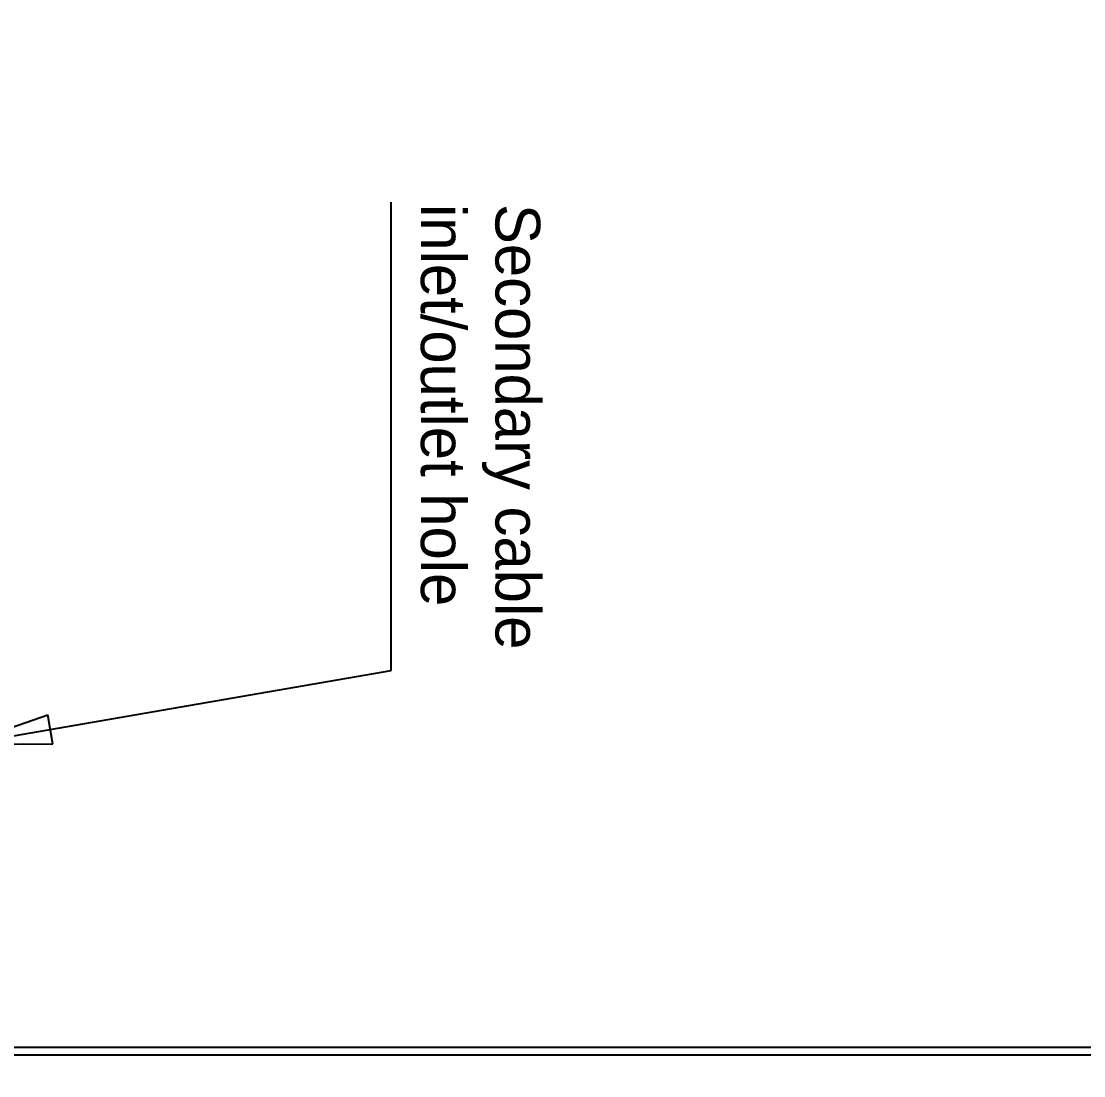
# Model space of a CAD drawing. Header units: inches. Extents: x -4705 to 38647, y 7098 to 31800.
# Drawn here: x 17372.7 to 17847.8, y 27880.5 to 28352.1 of the extents above; entities that cross this region are included whole.
import ezdxf

# ---------------------------------------------------------------- set-up
doc = ezdxf.new("R2010")
doc.units = ezdxf.units.IN
doc.header["$LTSCALE"] = 10
doc.header["$MEASUREMENT"] = 0
doc.layers.get('0').update_dxf_attribs({"lineweight": 0})
doc.layers.add('DIM', color=7, linetype='Continuous')
doc.styles.add('DWGTransNewTextStyle', font='SourceHanSansCN-Normal.ttf')
doc.styles.get("Standard").update_dxf_attribs({"font": 'SourceHanSansCN-Normal.ttf'})
doc.dimstyles.new('副本 (2) Standard', dxfattribs={"dimtxt": 30, "dimasz": 40, "dimexe": 20, "dimexo": 2, "dimgap": 5, "dimtad": 1, "dimtoh": 1, "dimdec": 0, "dimdsep": 46, "dimtxsty": 'Standard', "dimblk": 'CLOSEDBLANK', "dimcen": 0.09, "dimclrd": 256, "dimadec": 0, "dimazin": 0, "dimtfac": 1, "dimtdec": 0, "dimtofl": 0, "dimtmove": 1, "dimatfit": 2, "dimldrblk": 'CLOSEDBLANK', "dimfxl": 1, "dimtolj": 1, "dimtzin": 0, "dimarcsym": 0})

# ---------------------------------------------------------------- blocks, each defined once
blk = doc.blocks.new('_ClosedBlank')
at = {"color": 0, "linetype": 'ByBlock', "lineweight": -2}
for p, q in [((-1, 0.1666666666666666), (0, 0)), ((-1, 0.1666666666666666), (-1, -0.1666666666666666)), ((0, 0), (-1, -0.1666666666666666))]:
    blk.add_line(p, q, dxfattribs=at)
blk = doc.blocks.new('xc-pcs-01')
at = {"color": 7, "linetype": 'Continuous'}
for p, q in [((877.4203102168394, 832), (877.4203102168394, -232)), ((873.9203102168394, -136), (873.9203102168394, 736))]:
    blk.add_line(p, q, dxfattribs=at)
at = {"color": 2, "lineweight": 0, "insert": (496.8189639260527, 75.34158250353357), "char_height": 20, "width": 256.7008946959625, "attachment_point": 7, "style": 'DWGTransNewTextStyle'}
blk.add_mtext('Secondary cable inlet/outlet hole', dxfattribs=at)
at = {"color": 2, "ltscale": 50}
blk.add_leader([(738.6631895698373, -129.4443200011592), (705.3708575617056, 62.39452064108627), (496.0465085827745, 62.39452064108627)], dimstyle='副本 (2) Standard', override={"dimgap": 5, "dimtad": 0, "dimclrd": 2}, dxfattribs=at)
blk = doc.blocks.new('pcs01')
at = {"layer": 'DIM', "color": 0, "rotation": 180}
blk.add_blockref('xc-pcs-01', (0, 600), dxfattribs=at)

msp = doc.modelspace()

# ---------------------------------------------------------------- hatches: boundary and pattern name
h = msp.add_hatch()
h.set_pattern_fill('ANSI31', scale=10)
h.set_pattern_definition([(45, (9921.958999844712, 30655.77401698731), (-22.45064030267288, 22.45064030267288), [])])
h.paths.add_polyline_path([(16966.88319951687, 28773.68629671328), (18416.88319951686, 28773.68629671329), (18416.88319951685, 26673.68629671328), (16966.88319951685, 26673.68629671328)], flags=16)
h.paths.add_polyline_path([(16916.88319951686, 28823.68629671328), (18466.88319951686, 28823.68629671328), (18466.88319951685, 26488.64839069522), (16916.88319951686, 26488.64839069522)])

# ---------------------------------------------------------------- block references
at = {"layer": 'DIM', "rotation": 90}
msp.add_blockref('pcs01', (18075.7596467452, 28767.18979755993), dxfattribs=at)

doc.saveas('drawing.dxf')
